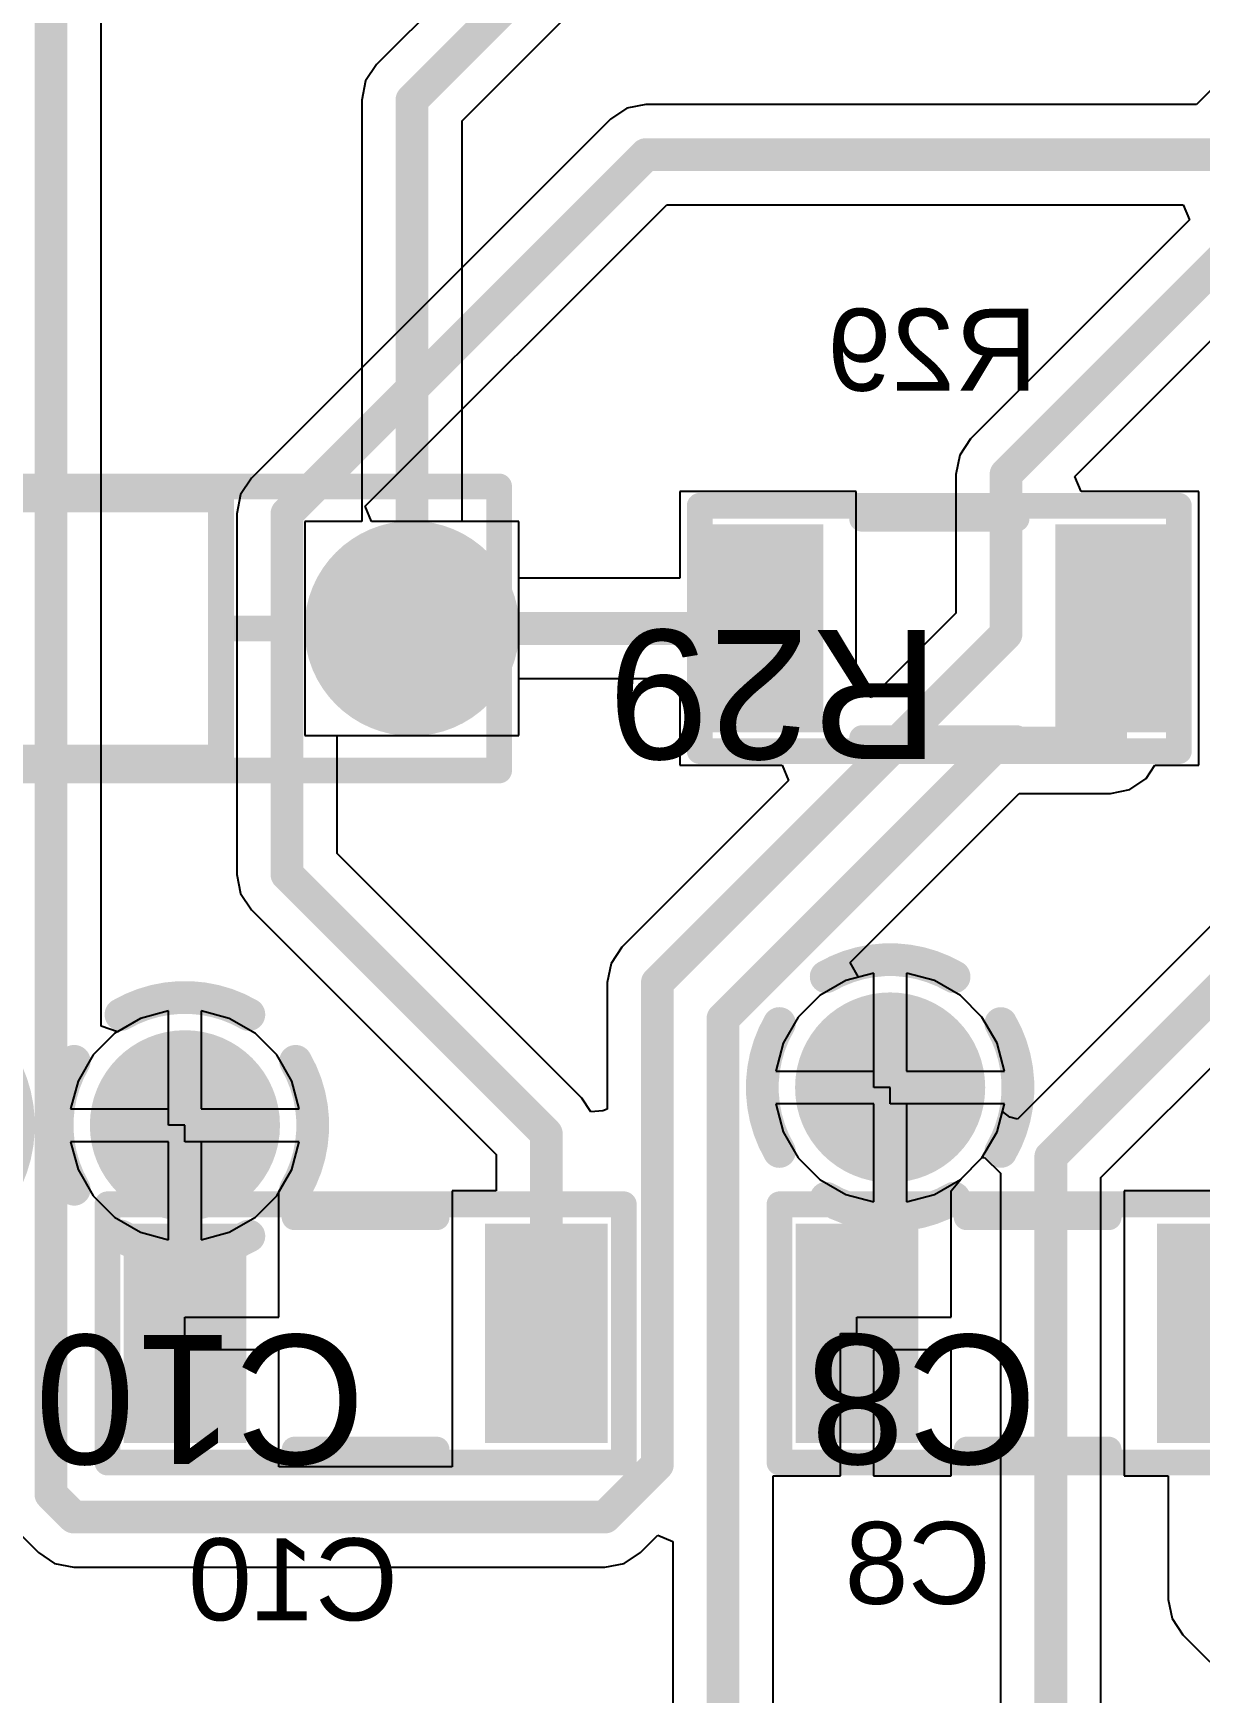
# Model space of a CAD drawing. Header units: inches. Extents: x -8.09 to -2.28, y -0.1 to 6.11.
# Drawn here: x -7.776 to -7.421, y 3.645 to 4.152 of the extents above; entities that cross this region are included whole.
import ezdxf

# ---------------------------------------------------------------- set-up
doc = ezdxf.new("R2010")
doc.units = ezdxf.units.IN
doc.header["$MEASUREMENT"] = 0
for name, color, linetype in [('BottomLayer', 5, 'Continuous'), ('BottomSolder', 6, 'Continuous'), ('InternalPlane1', 76, 'Continuous'), ('InternalPlane2', 16, 'Continuous'), ('Mechanical5', 56, 'Continuous'), ('MultiLayer', 9, 'Continuous'), ('PadHoleLayer', 156, 'Continuous'), ('TopLayer', 1, 'Continuous'), ('TopOverlay', 2, 'Continuous'), ('TopPaste', 8, 'Continuous'), ('TopSolder', 216, 'Continuous'), ('ViaHoleLayer', 16, 'Continuous')]:
    doc.layers.add(name, color=color, linetype=linetype)
doc.styles.add('Arial', font='', dxfattribs={"height": 0.2})
doc.styles.get('Arial').set_extended_font_data('Arial')

# ---------------------------------------------------------------- blocks, each defined once
blk = doc.blocks.new('FP_CF18_MFG_58')
at = {"layer": 'BottomLayer'}
blk.add_hatch(color=5, dxfattribs=at).paths.add_polyline_path([(-0.15177, 0.02264), (-0.1065, 0.02264), (-0.1065, -0.02264), (-0.15177, -0.02264)])
h = blk.add_hatch(color=5, dxfattribs=at)
edge = h.paths.add_edge_path()
edge.add_arc((0.12913, 0), 0.02264, 0, 360)
at = {"layer": 'BottomSolder'}
blk.add_hatch(color=6, dxfattribs=at).paths.add_polyline_path([(-0.15177, 0.02264), (-0.1065, 0.02264), (-0.1065, -0.02264), (-0.15177, -0.02264)])
h = blk.add_hatch(color=6, dxfattribs=at)
edge = h.paths.add_edge_path()
edge.add_arc((0.12913, 0), 0.02264, 0, 360)
at = {"layer": 'InternalPlane1'}
h = blk.add_hatch(color=76, dxfattribs=at)
edge = h.paths.add_edge_path()
edge.add_arc((-0.12913, 0), 0.0328, 0, 360)
at = {"layer": 'InternalPlane2'}
h = blk.add_hatch(color=16, dxfattribs=at)
edge = h.paths.add_edge_path()
edge.add_arc((-0.12913, 0), 0.0328, 0, 360)
at = {"layer": 'MultiLayer'}
blk.add_hatch(color=9, dxfattribs=at).paths.add_polyline_path([(-0.15177, 0.02264), (-0.1065, 0.02264), (-0.1065, -0.02264), (-0.15177, -0.02264)])
h = blk.add_hatch(color=9, dxfattribs=at)
edge = h.paths.add_edge_path()
edge.add_arc((0.12913, 0), 0.02264, 0, 360)
at = {"layer": 'PadHoleLayer'}
h = blk.add_hatch(color=156, dxfattribs=at)
edge = h.paths.add_edge_path()
edge.add_arc((-0.12913, 0), 0.0128, 0, 360)
h = blk.add_hatch(color=156, dxfattribs=at)
edge = h.paths.add_edge_path()
edge.add_arc((0.12913, 0), 0.0128, 0, 360)
at = {"layer": 'TopLayer'}
blk.add_hatch(color=1, dxfattribs=at).paths.add_polyline_path([(-0.15177, 0.02264), (-0.1065, 0.02264), (-0.1065, -0.02264), (-0.15177, -0.02264)])
h = blk.add_hatch(color=1, dxfattribs=at)
edge = h.paths.add_edge_path()
edge.add_arc((0.12913, 0), 0.02264, 0, 360)
at = {"layer": 'TopSolder'}
blk.add_hatch(color=216, dxfattribs=at).paths.add_polyline_path([(-0.15177, 0.02264), (-0.1065, 0.02264), (-0.1065, -0.02264), (-0.15177, -0.02264)])
h = blk.add_hatch(color=216, dxfattribs=at)
edge = h.paths.add_edge_path()
edge.add_arc((0.12913, 0), 0.02264, 0, 360)
at = {"layer": 'InternalPlane1'}
for points in [[(0.11024, 0.03273, 0.01, 0.01, -0.267949), (0.14803, 0.03273, 0.01, 0.01, 0)], [(0.0964, -0.0189, 0.01, 0.01, -0.267949), (0.0964, 0.0189, 0.01, 0.01, 0)], [(0.16187, 0.0189, 0.01, 0.01, -0.267949), (0.16187, -0.0189, 0.01, 0.01, 0)], [(0.14803, -0.03273, 0.01, 0.01, -0.267949), (0.11024, -0.03273, 0.01, 0.01, 0)]]:
    blk.add_lwpolyline(points, format="xyseb", dxfattribs=at)
for points in [[(0.10774, 0.03273, 0.005, 0.005, 1), (0.11274, 0.03273, 0.005, 0.005, 1)], [(0.14553, 0.03273, 0.005, 0.005, 1), (0.15053, 0.03273, 0.005, 0.005, 1)], [(0.0939, 0.0189, 0.005, 0.005, 1), (0.0989, 0.0189, 0.005, 0.005, 1)], [(0.15937, 0.0189, 0.005, 0.005, 1), (0.16437, 0.0189, 0.005, 0.005, 1)], [(0.0939, -0.0189, 0.005, 0.005, 1), (0.0989, -0.0189, 0.005, 0.005, 1)], [(0.15937, -0.0189, 0.005, 0.005, 1), (0.16437, -0.0189, 0.005, 0.005, 1)], [(0.10774, -0.03273, 0.005, 0.005, 1), (0.11274, -0.03273, 0.005, 0.005, 1)], [(0.14553, -0.03273, 0.005, 0.005, 1), (0.15053, -0.03273, 0.005, 0.005, 1)]]:
    blk.add_lwpolyline(points, format="xyseb", close=True, dxfattribs=at)
at = {"layer": 'InternalPlane2'}
for points in [[(0.11024, 0.03273, 0.01, 0.01, -0.267949), (0.14803, 0.03273, 0.01, 0.01, 0)], [(0.0964, -0.0189, 0.01, 0.01, -0.267949), (0.0964, 0.0189, 0.01, 0.01, 0)], [(0.16187, 0.0189, 0.01, 0.01, -0.267949), (0.16187, -0.0189, 0.01, 0.01, 0)], [(0.14803, -0.03273, 0.01, 0.01, -0.267949), (0.11024, -0.03273, 0.01, 0.01, 0)]]:
    blk.add_lwpolyline(points, format="xyseb", dxfattribs=at)
for points in [[(0.10774, 0.03273, 0.005, 0.005, 1), (0.11274, 0.03273, 0.005, 0.005, 1)], [(0.14553, 0.03273, 0.005, 0.005, 1), (0.15053, 0.03273, 0.005, 0.005, 1)], [(0.0939, 0.0189, 0.005, 0.005, 1), (0.0989, 0.0189, 0.005, 0.005, 1)], [(0.15937, 0.0189, 0.005, 0.005, 1), (0.16437, 0.0189, 0.005, 0.005, 1)], [(0.0939, -0.0189, 0.005, 0.005, 1), (0.0989, -0.0189, 0.005, 0.005, 1)], [(0.15937, -0.0189, 0.005, 0.005, 1), (0.16437, -0.0189, 0.005, 0.005, 1)], [(0.10774, -0.03273, 0.005, 0.005, 1), (0.11274, -0.03273, 0.005, 0.005, 1)], [(0.14553, -0.03273, 0.005, 0.005, 1), (0.15053, -0.03273, 0.005, 0.005, 1)]]:
    blk.add_lwpolyline(points, format="xyseb", close=True, dxfattribs=at)
at = {"layer": 'Mechanical5'}
for points in [[(0.15571, 0.04331, 0.00787, 0.00787, 0), (-0.15571, 0.04331, 0.00787, 0.00787, 0)], [(-0.15571, 0.04331, 0.00787, 0.00787, 0), (-0.15571, -0.04331, 0.00787, 0.00787, 0)], [(0.15571, 0.04331, 0.00787, 0.00787, 0), (0.15571, -0.04331, 0.00787, 0.00787, 0)], [(0.15571, -0.04331, 0.00787, 0.00787, 0), (-0.15571, -0.04331, 0.00787, 0.00787, 0)]]:
    blk.add_lwpolyline(points, format="xyseb", dxfattribs=at)
for points in [[(-0.15768, 0.04331, 0.00394, 0.00394, 1), (-0.15374, 0.04331, 0.00394, 0.00394, 1)], [(-0.15768, 0.04331, 0.00394, 0.00394, 1), (-0.15374, 0.04331, 0.00394, 0.00394, 1)], [(0.15374, 0.04331, 0.00394, 0.00394, 1), (0.15768, 0.04331, 0.00394, 0.00394, 1)], [(0.15374, 0.04331, 0.00394, 0.00394, 1), (0.15768, 0.04331, 0.00394, 0.00394, 1)], [(-0.15768, -0.04331, 0.00394, 0.00394, 1), (-0.15374, -0.04331, 0.00394, 0.00394, 1)], [(-0.15768, -0.04331, 0.00394, 0.00394, 1), (-0.15374, -0.04331, 0.00394, 0.00394, 1)], [(0.15374, -0.04331, 0.00394, 0.00394, 1), (0.15768, -0.04331, 0.00394, 0.00394, 1)], [(0.15374, -0.04331, 0.00394, 0.00394, 1), (0.15768, -0.04331, 0.00394, 0.00394, 1)]]:
    blk.add_lwpolyline(points, format="xyseb", close=True, dxfattribs=at)
at = {"layer": 'TopOverlay'}
for points in [[(0.07087, 0.03937, 0.00787, 0.00787, 0), (-0.07087, 0.03937, 0.00787, 0.00787, 0)], [(-0.07087, 0.03937, 0.00787, 0.00787, 0), (-0.07087, -0.03937, 0.00787, 0.00787, 0)], [(0.07087, 0.03937, 0.00787, 0.00787, 0), (0.07087, -0.03937, 0.00787, 0.00787, 0)], [(-0.07087, 0, 0.00787, 0.00787, 0), (-0.09075, 0, 0.00787, 0.00787, 0)], [(0.09075, 0, 0.00787, 0.00787, 0), (0.07087, 0, 0.00787, 0.00787, 0)], [(0.07087, -0.03937, 0.00787, 0.00787, 0), (-0.07087, -0.03937, 0.00787, 0.00787, 0)]]:
    blk.add_lwpolyline(points, format="xyseb", dxfattribs=at)
for points in [[(-0.07283, 0.03937, 0.00394, 0.00394, 1), (-0.0689, 0.03937, 0.00394, 0.00394, 1)], [(-0.07283, 0.03937, 0.00394, 0.00394, 1), (-0.0689, 0.03937, 0.00394, 0.00394, 1)], [(0.0689, 0.03937, 0.00394, 0.00394, 1), (0.07283, 0.03937, 0.00394, 0.00394, 1)], [(0.0689, 0.03937, 0.00394, 0.00394, 1), (0.07283, 0.03937, 0.00394, 0.00394, 1)], [(-0.09272, 0, 0.00394, 0.00394, 1), (-0.08878, 0, 0.00394, 0.00394, 1)], [(-0.07283, 0, 0.00394, 0.00394, 1), (-0.0689, 0, 0.00394, 0.00394, 1)], [(0.0689, 0, 0.00394, 0.00394, 1), (0.07283, 0, 0.00394, 0.00394, 1)], [(0.08878, 0, 0.00394, 0.00394, 1), (0.09272, 0, 0.00394, 0.00394, 1)], [(-0.07283, -0.03937, 0.00394, 0.00394, 1), (-0.0689, -0.03937, 0.00394, 0.00394, 1)], [(-0.07283, -0.03937, 0.00394, 0.00394, 1), (-0.0689, -0.03937, 0.00394, 0.00394, 1)], [(0.0689, -0.03937, 0.00394, 0.00394, 1), (0.07283, -0.03937, 0.00394, 0.00394, 1)], [(0.0689, -0.03937, 0.00394, 0.00394, 1), (0.07283, -0.03937, 0.00394, 0.00394, 1)]]:
    blk.add_lwpolyline(points, format="xyseb", close=True, dxfattribs=at)
at = {"layer": 'Mechanical5', "style": 'Arial'}
blk.add_text('R33', height=0.03937, dxfattribs=at).set_placement((0, 0.00044))
blk = doc.blocks.new('FP_RQ732B_IPC_C_62')
at = {"layer": 'TopLayer'}
for points in [[(-0.06914, 0.03173), (-0.03535, 0.03173), (-0.03535, -0.03173), (-0.06914, -0.03173)], [(0.03535, 0.03173), (0.06914, 0.03173), (0.06914, -0.03173), (0.03535, -0.03173)]]:
    blk.add_hatch(color=1, dxfattribs=at).paths.add_polyline_path(points)
at = {"layer": 'TopPaste'}
for points in [[(-0.06914, 0.03173), (-0.03535, 0.03173), (-0.03535, -0.03173), (-0.06914, -0.03173)], [(0.03535, 0.03173), (0.06914, 0.03173), (0.06914, -0.03173), (0.03535, -0.03173)]]:
    blk.add_hatch(color=8, dxfattribs=at).paths.add_polyline_path(points)
at = {"layer": 'TopSolder'}
for points in [[(-0.06914, 0.03173), (-0.03535, 0.03173), (-0.03535, -0.03173), (-0.06914, -0.03173)], [(0.03535, 0.03173), (0.06914, 0.03173), (0.06914, -0.03173), (0.03535, -0.03173)]]:
    blk.add_hatch(color=216, dxfattribs=at).paths.add_polyline_path(points)
at = {"layer": 'Mechanical5'}
for points in [[(0.07307, 0.0374, 0.00787, 0.00787, 0), (-0.07307, 0.0374, 0.00787, 0.00787, 0)], [(-0.07307, 0.0374, 0.00787, 0.00787, 0), (-0.07307, -0.0374, 0.00787, 0.00787, 0)], [(0.07307, 0.0374, 0.00787, 0.00787, 0), (0.07307, -0.0374, 0.00787, 0.00787, 0)], [(0.07307, -0.0374, 0.00787, 0.00787, 0), (-0.07307, -0.0374, 0.00787, 0.00787, 0)]]:
    blk.add_lwpolyline(points, format="xyseb", dxfattribs=at)
for points in [[(-0.07504, 0.0374, 0.00394, 0.00394, 1), (-0.07111, 0.0374, 0.00394, 0.00394, 1)], [(-0.07504, 0.0374, 0.00394, 0.00394, 1), (-0.07111, 0.0374, 0.00394, 0.00394, 1)], [(0.07111, 0.0374, 0.00394, 0.00394, 1), (0.07504, 0.0374, 0.00394, 0.00394, 1)], [(0.07111, 0.0374, 0.00394, 0.00394, 1), (0.07504, 0.0374, 0.00394, 0.00394, 1)], [(-0.07504, -0.0374, 0.00394, 0.00394, 1), (-0.07111, -0.0374, 0.00394, 0.00394, 1)], [(-0.07504, -0.0374, 0.00394, 0.00394, 1), (-0.07111, -0.0374, 0.00394, 0.00394, 1)], [(0.07111, -0.0374, 0.00394, 0.00394, 1), (0.07504, -0.0374, 0.00394, 0.00394, 1)], [(0.07111, -0.0374, 0.00394, 0.00394, 1), (0.07504, -0.0374, 0.00394, 0.00394, 1)]]:
    blk.add_lwpolyline(points, format="xyseb", close=True, dxfattribs=at)
at = {"layer": 'TopOverlay'}
for points in [[(0.02354, 0.03346, 0.00787, 0.00787, 0), (-0.02354, 0.03346, 0.00787, 0.00787, 0)], [(0.02354, -0.03346, 0.00787, 0.00787, 0), (-0.02354, -0.03346, 0.00787, 0.00787, 0)]]:
    blk.add_lwpolyline(points, format="xyseb", dxfattribs=at)
for points in [[(-0.02551, 0.03346, 0.00394, 0.00394, 1), (-0.02157, 0.03346, 0.00394, 0.00394, 1)], [(0.02157, 0.03346, 0.00394, 0.00394, 1), (0.02551, 0.03346, 0.00394, 0.00394, 1)], [(-0.02551, -0.03346, 0.00394, 0.00394, 1), (-0.02157, -0.03346, 0.00394, 0.00394, 1)], [(0.02157, -0.03346, 0.00394, 0.00394, 1), (0.02551, -0.03346, 0.00394, 0.00394, 1)]]:
    blk.add_lwpolyline(points, format="xyseb", close=True, dxfattribs=at)
at = {"layer": 'Mechanical5', "style": 'Arial'}
blk.add_text('R29', height=0.03937, dxfattribs=at).set_placement((0, 0.00044))
blk = doc.blocks.new('FP_C1206C_EB_MFG_157')
at = {"layer": 'TopLayer'}
for points in [[(-0.07382, 0.03346), (-0.03642, 0.03346), (-0.03642, -0.03346), (-0.07382, -0.03346)], [(0.03642, 0.03346), (0.07382, 0.03346), (0.07382, -0.03346), (0.03642, -0.03346)]]:
    blk.add_hatch(color=1, dxfattribs=at).paths.add_polyline_path(points)
at = {"layer": 'TopPaste'}
for points in [[(-0.07382, 0.03346), (-0.03642, 0.03346), (-0.03642, -0.03346), (-0.07382, -0.03346)], [(0.03642, 0.03346), (0.07382, 0.03346), (0.07382, -0.03346), (0.03642, -0.03346)]]:
    blk.add_hatch(color=8, dxfattribs=at).paths.add_polyline_path(points)
at = {"layer": 'TopSolder'}
for points in [[(-0.07382, 0.03346), (-0.03642, 0.03346), (-0.03642, -0.03346), (-0.07382, -0.03346)], [(0.03642, 0.03346), (0.07382, 0.03346), (0.07382, -0.03346), (0.03642, -0.03346)]]:
    blk.add_hatch(color=216, dxfattribs=at).paths.add_polyline_path(points)
at = {"layer": 'Mechanical5'}
for points in [[(0.07874, 0.03937, 0.00787, 0.00787, 0), (-0.07874, 0.03937, 0.00787, 0.00787, 0)], [(-0.07874, 0.03937, 0.00787, 0.00787, 0), (-0.07874, -0.03937, 0.00787, 0.00787, 0)], [(0.07874, 0.03937, 0.00787, 0.00787, 0), (0.07874, -0.03937, 0.00787, 0.00787, 0)], [(0.07874, -0.03937, 0.00787, 0.00787, 0), (-0.07874, -0.03937, 0.00787, 0.00787, 0)]]:
    blk.add_lwpolyline(points, format="xyseb", dxfattribs=at)
for points in [[(-0.08071, 0.03937, 0.00394, 0.00394, 1), (-0.07677, 0.03937, 0.00394, 0.00394, 1)], [(-0.08071, 0.03937, 0.00394, 0.00394, 1), (-0.07677, 0.03937, 0.00394, 0.00394, 1)], [(0.07677, 0.03937, 0.00394, 0.00394, 1), (0.08071, 0.03937, 0.00394, 0.00394, 1)], [(0.07677, 0.03937, 0.00394, 0.00394, 1), (0.08071, 0.03937, 0.00394, 0.00394, 1)], [(-0.08071, -0.03937, 0.00394, 0.00394, 1), (-0.07677, -0.03937, 0.00394, 0.00394, 1)], [(-0.08071, -0.03937, 0.00394, 0.00394, 1), (-0.07677, -0.03937, 0.00394, 0.00394, 1)], [(0.07677, -0.03937, 0.00394, 0.00394, 1), (0.08071, -0.03937, 0.00394, 0.00394, 1)], [(0.07677, -0.03937, 0.00394, 0.00394, 1), (0.08071, -0.03937, 0.00394, 0.00394, 1)]]:
    blk.add_lwpolyline(points, format="xyseb", close=True, dxfattribs=at)
at = {"layer": 'TopOverlay'}
for points in [[(0.02165, 0.03543, 0.00787, 0.00787, 0), (-0.02165, 0.03543, 0.00787, 0.00787, 0)], [(0.02165, -0.03543, 0.00787, 0.00787, 0), (-0.02165, -0.03543, 0.00787, 0.00787, 0)]]:
    blk.add_lwpolyline(points, format="xyseb", dxfattribs=at)
for points in [[(-0.02362, 0.03543, 0.00394, 0.00394, 1), (-0.01969, 0.03543, 0.00394, 0.00394, 1)], [(0.01969, 0.03543, 0.00394, 0.00394, 1), (0.02362, 0.03543, 0.00394, 0.00394, 1)], [(-0.02362, -0.03543, 0.00394, 0.00394, 1), (-0.01969, -0.03543, 0.00394, 0.00394, 1)], [(0.01969, -0.03543, 0.00394, 0.00394, 1), (0.02362, -0.03543, 0.00394, 0.00394, 1)]]:
    blk.add_lwpolyline(points, format="xyseb", close=True, dxfattribs=at)
at = {"layer": 'Mechanical5', "style": 'Arial'}
blk.add_text('C10', height=0.03937, dxfattribs=at).set_placement((0, 0.00044))
blk = doc.blocks.new('FP_C1206C_EB_MFG_159')
at = {"layer": 'TopLayer'}
for points in [[(-0.07382, 0.03346), (-0.03642, 0.03346), (-0.03642, -0.03346), (-0.07382, -0.03346)], [(0.03642, 0.03346), (0.07382, 0.03346), (0.07382, -0.03346), (0.03642, -0.03346)]]:
    blk.add_hatch(color=1, dxfattribs=at).paths.add_polyline_path(points)
at = {"layer": 'TopPaste'}
for points in [[(-0.07382, 0.03346), (-0.03642, 0.03346), (-0.03642, -0.03346), (-0.07382, -0.03346)], [(0.03642, 0.03346), (0.07382, 0.03346), (0.07382, -0.03346), (0.03642, -0.03346)]]:
    blk.add_hatch(color=8, dxfattribs=at).paths.add_polyline_path(points)
at = {"layer": 'TopSolder'}
for points in [[(-0.07382, 0.03346), (-0.03642, 0.03346), (-0.03642, -0.03346), (-0.07382, -0.03346)], [(0.03642, 0.03346), (0.07382, 0.03346), (0.07382, -0.03346), (0.03642, -0.03346)]]:
    blk.add_hatch(color=216, dxfattribs=at).paths.add_polyline_path(points)
at = {"layer": 'Mechanical5'}
for points in [[(0.07874, 0.03937, 0.00787, 0.00787, 0), (-0.07874, 0.03937, 0.00787, 0.00787, 0)], [(-0.07874, 0.03937, 0.00787, 0.00787, 0), (-0.07874, -0.03937, 0.00787, 0.00787, 0)], [(0.07874, 0.03937, 0.00787, 0.00787, 0), (0.07874, -0.03937, 0.00787, 0.00787, 0)], [(0.07874, -0.03937, 0.00787, 0.00787, 0), (-0.07874, -0.03937, 0.00787, 0.00787, 0)]]:
    blk.add_lwpolyline(points, format="xyseb", dxfattribs=at)
for points in [[(-0.08071, 0.03937, 0.00394, 0.00394, 1), (-0.07677, 0.03937, 0.00394, 0.00394, 1)], [(-0.08071, 0.03937, 0.00394, 0.00394, 1), (-0.07677, 0.03937, 0.00394, 0.00394, 1)], [(0.07677, 0.03937, 0.00394, 0.00394, 1), (0.08071, 0.03937, 0.00394, 0.00394, 1)], [(0.07677, 0.03937, 0.00394, 0.00394, 1), (0.08071, 0.03937, 0.00394, 0.00394, 1)], [(-0.08071, -0.03937, 0.00394, 0.00394, 1), (-0.07677, -0.03937, 0.00394, 0.00394, 1)], [(-0.08071, -0.03937, 0.00394, 0.00394, 1), (-0.07677, -0.03937, 0.00394, 0.00394, 1)], [(0.07677, -0.03937, 0.00394, 0.00394, 1), (0.08071, -0.03937, 0.00394, 0.00394, 1)], [(0.07677, -0.03937, 0.00394, 0.00394, 1), (0.08071, -0.03937, 0.00394, 0.00394, 1)]]:
    blk.add_lwpolyline(points, format="xyseb", close=True, dxfattribs=at)
at = {"layer": 'TopOverlay'}
for points in [[(0.02165, 0.03543, 0.00787, 0.00787, 0), (-0.02165, 0.03543, 0.00787, 0.00787, 0)], [(0.02165, -0.03543, 0.00787, 0.00787, 0), (-0.02165, -0.03543, 0.00787, 0.00787, 0)]]:
    blk.add_lwpolyline(points, format="xyseb", dxfattribs=at)
for points in [[(-0.02362, 0.03543, 0.00394, 0.00394, 1), (-0.01969, 0.03543, 0.00394, 0.00394, 1)], [(0.01969, 0.03543, 0.00394, 0.00394, 1), (0.02362, 0.03543, 0.00394, 0.00394, 1)], [(-0.02362, -0.03543, 0.00394, 0.00394, 1), (-0.01969, -0.03543, 0.00394, 0.00394, 1)], [(0.01969, -0.03543, 0.00394, 0.00394, 1), (0.02362, -0.03543, 0.00394, 0.00394, 1)]]:
    blk.add_lwpolyline(points, format="xyseb", close=True, dxfattribs=at)
at = {"layer": 'Mechanical5', "style": 'Arial'}
blk.add_text('C8', height=0.03937, dxfattribs=at).set_placement((0, 0.00044))

msp = doc.modelspace()

# ---------------------------------------------------------------- hatches: boundary and pattern name
at = {"layer": 'BottomLayer'}
h = msp.add_hatch(color=5, dxfattribs=at)
edge = h.paths.add_edge_path()
edge.add_arc((-7.515, 3.83), 0.025, 0, 360)
h = msp.add_hatch(color=5, dxfattribs=at)
edge = h.paths.add_edge_path()
edge.add_arc((-7.73012, 3.81847), 0.025, 0, 360)
at = {"layer": 'BottomSolder'}
h = msp.add_hatch(color=6, dxfattribs=at)
edge = h.paths.add_edge_path()
edge.add_arc((-7.515, 3.83), 0.029, 0, 360)
h = msp.add_hatch(color=6, dxfattribs=at)
edge = h.paths.add_edge_path()
edge.add_arc((-7.73012, 3.81847), 0.029, 0, 360)
at = {"layer": 'TopLayer'}
h = msp.add_hatch(color=1, dxfattribs=at)
edge = h.paths.add_edge_path()
edge.add_arc((-7.515, 3.83), 0.025, 0, 360)
h = msp.add_hatch(color=1, dxfattribs=at)
edge = h.paths.add_edge_path()
edge.add_arc((-7.73012, 3.81847), 0.025, 0, 360)
at = {"layer": 'TopSolder'}
h = msp.add_hatch(color=216, dxfattribs=at)
edge = h.paths.add_edge_path()
edge.add_arc((-7.515, 3.83), 0.029, 0, 360)
h = msp.add_hatch(color=216, dxfattribs=at)
edge = h.paths.add_edge_path()
edge.add_arc((-7.73012, 3.81847), 0.029, 0, 360)
at = {"layer": 'ViaHoleLayer'}
h = msp.add_hatch(color=16, dxfattribs=at)
edge = h.paths.add_edge_path()
edge.add_arc((-7.515, 3.83), 0.014, 0, 360)
h = msp.add_hatch(color=16, dxfattribs=at)
edge = h.paths.add_edge_path()
edge.add_arc((-7.73012, 3.81847), 0.014, 0, 360)

# ---------------------------------------------------------------- linework, layer by layer
at = {"layer": 'BottomLayer'}
for p, q in [((-7.64557, 4.1248), (-7.44967, 4.32071)), ((-7.65089, 4.16274), (-7.67168, 4.14195)), ((-7.67168, 4.14195), (-7.675, 4.13699)), ((-7.675, 4.13699), (-7.67616, 4.13113)), ((-7.67616, 4.13113), (-7.67616, 4.00264)), ((-7.64557, 4.00264), (-7.64557, 4.1248)), ((-7.67616, 4.00264), (-7.6935, 4.00264)), ((-7.6935, 4.00264), (-7.6935, 3.93736)), ((-7.62823, 4.00264), (-7.64557, 4.00264)), ((-7.62823, 3.93736), (-7.62823, 4.00264)), ((-7.6935, 3.93736), (-7.62823, 3.93736)), ((-7.52851, 3.86261), (-7.53649, 3.85801)), ((-7.52, 3.86489), (-7.52851, 3.86261)), ((-7.52, 3.835), (-7.52, 3.86489)), ((-7.50149, 3.86261), (-7.51, 3.86489)), ((-7.51, 3.86489), (-7.51, 3.835)), ((-7.49351, 3.85801), (-7.50149, 3.86261)), ((-7.53649, 3.85801), (-7.54301, 3.85149)), ((-7.48699, 3.85149), (-7.49351, 3.85801)), ((-7.73512, 3.85336), (-7.74363, 3.85108)), ((-7.73512, 3.82347), (-7.73512, 3.85336)), ((-7.71661, 3.85108), (-7.72512, 3.85336)), ((-7.72512, 3.85336), (-7.72512, 3.82347)), ((-7.74363, 3.85108), (-7.75161, 3.84647)), ((-7.70863, 3.84647), (-7.71661, 3.85108)), ((-7.54301, 3.85149), (-7.54761, 3.84351)), ((-7.48239, 3.84351), (-7.48699, 3.85149)), ((-7.75161, 3.84647), (-7.75812, 3.83996)), ((-7.70211, 3.83996), (-7.70863, 3.84647)), ((-7.54761, 3.84351), (-7.54989, 3.835)), ((-7.48011, 3.835), (-7.48239, 3.84351)), ((-7.75812, 3.83996), (-7.76273, 3.83198)), ((-7.6975, 3.83198), (-7.70211, 3.83996)), ((-7.76273, 3.83198), (-7.76501, 3.82347)), ((-7.69522, 3.82347), (-7.6975, 3.83198)), ((-7.54989, 3.835), (-7.52, 3.835)), ((-7.51, 3.835), (-7.48011, 3.835)), ((-7.76501, 3.82347), (-7.73512, 3.82347)), ((-7.72512, 3.82347), (-7.69522, 3.82347)), ((-7.52, 3.825), (-7.54989, 3.825)), ((-7.54989, 3.825), (-7.54761, 3.81649)), ((-7.52, 3.79511), (-7.52, 3.825)), ((-7.48011, 3.825), (-7.51, 3.825)), ((-7.51, 3.825), (-7.51, 3.79511)), ((-7.48239, 3.81649), (-7.48011, 3.825)), ((-7.54761, 3.81649), (-7.54301, 3.80851)), ((-7.48699, 3.80851), (-7.48239, 3.81649)), ((-7.73512, 3.81347), (-7.76501, 3.81347)), ((-7.76501, 3.81347), (-7.76273, 3.80496)), ((-7.73512, 3.78357), (-7.73512, 3.81347)), ((-7.69522, 3.81347), (-7.72512, 3.81347)), ((-7.72512, 3.81347), (-7.72512, 3.78357)), ((-7.6975, 3.80496), (-7.69522, 3.81347)), ((-7.54301, 3.80851), (-7.53649, 3.80199)), ((-7.49351, 3.80199), (-7.48699, 3.80851)), ((-7.76273, 3.80496), (-7.75812, 3.79698)), ((-7.70211, 3.79698), (-7.6975, 3.80496)), ((-7.53649, 3.80199), (-7.52851, 3.79739)), ((-7.50149, 3.79739), (-7.49351, 3.80199)), ((-7.75812, 3.79698), (-7.75161, 3.79046)), ((-7.70863, 3.79046), (-7.70211, 3.79698)), ((-7.52851, 3.79739), (-7.52, 3.79511)), ((-7.51, 3.79511), (-7.50149, 3.79739)), ((-7.75161, 3.79046), (-7.74363, 3.78585)), ((-7.71661, 3.78585), (-7.70863, 3.79046)), ((-7.74363, 3.78585), (-7.73512, 3.78357)), ((-7.72512, 3.78357), (-7.71661, 3.78585))]:
    msp.add_line(p, q, dxfattribs=at)
for points in [[(-7.66087, 4.13113, 0.01, 0.01, 0), (-7.456, 4.336, 0.01, 0.01, 0)], [(-7.66087, 3.97, 0.01, 0.01, 0), (-7.66087, 4.13113, 0.01, 0.01, 0)]]:
    msp.add_lwpolyline(points, format="xyseb", dxfattribs=at)
for points in [[(-7.66337, 4.13113, 0.005, 0.005, 1), (-7.65837, 4.13113, 0.005, 0.005, 1)], [(-7.66337, 4.13113, 0.005, 0.005, 1), (-7.65837, 4.13113, 0.005, 0.005, 1)], [(-7.66337, 3.97, 0.005, 0.005, 1), (-7.65837, 3.97, 0.005, 0.005, 1)]]:
    msp.add_lwpolyline(points, format="xyseb", close=True, dxfattribs=at)
at = {"layer": 'InternalPlane1'}
for points in [[(-7.5345, 3.86377, 0.01, 0.01, -0.267949), (-7.4955, 3.86377, 0.01, 0.01, 0)], [(-7.74962, 3.85224, 0.01, 0.01, -0.267949), (-7.71062, 3.85224, 0.01, 0.01, 0)], [(-7.54878, 3.8105, 0.01, 0.01, -0.267949), (-7.54878, 3.8495, 0.01, 0.01, 0)], [(-7.48123, 3.8495, 0.01, 0.01, -0.267949), (-7.48123, 3.8105, 0.01, 0.01, 0)], [(-7.78611, 3.83797, 0.01, 0.01, -0.267949), (-7.78611, 3.79897, 0.01, 0.01, 0)], [(-7.76389, 3.79897, 0.01, 0.01, -0.267949), (-7.76389, 3.83797, 0.01, 0.01, 0)], [(-7.69634, 3.83797, 0.01, 0.01, -0.267949), (-7.69634, 3.79897, 0.01, 0.01, 0)], [(-7.4955, 3.79623, 0.01, 0.01, -0.267949), (-7.5345, 3.79623, 0.01, 0.01, 0)], [(-7.71062, 3.78469, 0.01, 0.01, -0.267949), (-7.74962, 3.78469, 0.01, 0.01, 0)]]:
    msp.add_lwpolyline(points, format="xyseb", dxfattribs=at)
for points in [[(-7.537, 3.86377, 0.005, 0.005, 1), (-7.532, 3.86377, 0.005, 0.005, 1)], [(-7.498, 3.86377, 0.005, 0.005, 1), (-7.493, 3.86377, 0.005, 0.005, 1)], [(-7.75212, 3.85224, 0.005, 0.005, 1), (-7.74712, 3.85224, 0.005, 0.005, 1)], [(-7.71312, 3.85224, 0.005, 0.005, 1), (-7.70812, 3.85224, 0.005, 0.005, 1)], [(-7.55128, 3.8495, 0.005, 0.005, 1), (-7.54627, 3.8495, 0.005, 0.005, 1)], [(-7.48372, 3.8495, 0.005, 0.005, 1), (-7.47872, 3.8495, 0.005, 0.005, 1)], [(-7.76639, 3.83797, 0.005, 0.005, 1), (-7.76139, 3.83797, 0.005, 0.005, 1)], [(-7.69884, 3.83797, 0.005, 0.005, 1), (-7.69384, 3.83797, 0.005, 0.005, 1)], [(-7.55128, 3.8105, 0.005, 0.005, 1), (-7.54627, 3.8105, 0.005, 0.005, 1)], [(-7.48372, 3.8105, 0.005, 0.005, 1), (-7.47872, 3.8105, 0.005, 0.005, 1)], [(-7.76639, 3.79897, 0.005, 0.005, 1), (-7.76139, 3.79897, 0.005, 0.005, 1)], [(-7.69884, 3.79897, 0.005, 0.005, 1), (-7.69384, 3.79897, 0.005, 0.005, 1)], [(-7.537, 3.79623, 0.005, 0.005, 1), (-7.532, 3.79623, 0.005, 0.005, 1)], [(-7.498, 3.79623, 0.005, 0.005, 1), (-7.493, 3.79623, 0.005, 0.005, 1)], [(-7.75212, 3.78469, 0.005, 0.005, 1), (-7.74712, 3.78469, 0.005, 0.005, 1)], [(-7.71312, 3.78469, 0.005, 0.005, 1), (-7.70812, 3.78469, 0.005, 0.005, 1)]]:
    msp.add_lwpolyline(points, format="xyseb", close=True, dxfattribs=at)
at = {"layer": 'InternalPlane2'}
for points in [[(-7.5345, 3.86377, 0.01, 0.01, -0.267949), (-7.4955, 3.86377, 0.01, 0.01, 0)], [(-7.74962, 3.85224, 0.01, 0.01, -0.267949), (-7.71062, 3.85224, 0.01, 0.01, 0)], [(-7.54878, 3.8105, 0.01, 0.01, -0.267949), (-7.54878, 3.8495, 0.01, 0.01, 0)], [(-7.48123, 3.8495, 0.01, 0.01, -0.267949), (-7.48123, 3.8105, 0.01, 0.01, 0)], [(-7.78611, 3.83797, 0.01, 0.01, -0.267949), (-7.78611, 3.79897, 0.01, 0.01, 0)], [(-7.76389, 3.79897, 0.01, 0.01, -0.267949), (-7.76389, 3.83797, 0.01, 0.01, 0)], [(-7.69634, 3.83797, 0.01, 0.01, -0.267949), (-7.69634, 3.79897, 0.01, 0.01, 0)], [(-7.4955, 3.79623, 0.01, 0.01, -0.267949), (-7.5345, 3.79623, 0.01, 0.01, 0)], [(-7.71062, 3.78469, 0.01, 0.01, -0.267949), (-7.74962, 3.78469, 0.01, 0.01, 0)]]:
    msp.add_lwpolyline(points, format="xyseb", dxfattribs=at)
for points in [[(-7.537, 3.86377, 0.005, 0.005, 1), (-7.532, 3.86377, 0.005, 0.005, 1)], [(-7.498, 3.86377, 0.005, 0.005, 1), (-7.493, 3.86377, 0.005, 0.005, 1)], [(-7.75212, 3.85224, 0.005, 0.005, 1), (-7.74712, 3.85224, 0.005, 0.005, 1)], [(-7.71312, 3.85224, 0.005, 0.005, 1), (-7.70812, 3.85224, 0.005, 0.005, 1)], [(-7.55128, 3.8495, 0.005, 0.005, 1), (-7.54627, 3.8495, 0.005, 0.005, 1)], [(-7.48372, 3.8495, 0.005, 0.005, 1), (-7.47872, 3.8495, 0.005, 0.005, 1)], [(-7.76639, 3.83797, 0.005, 0.005, 1), (-7.76139, 3.83797, 0.005, 0.005, 1)], [(-7.69884, 3.83797, 0.005, 0.005, 1), (-7.69384, 3.83797, 0.005, 0.005, 1)], [(-7.55128, 3.8105, 0.005, 0.005, 1), (-7.54627, 3.8105, 0.005, 0.005, 1)], [(-7.48372, 3.8105, 0.005, 0.005, 1), (-7.47872, 3.8105, 0.005, 0.005, 1)], [(-7.76639, 3.79897, 0.005, 0.005, 1), (-7.76139, 3.79897, 0.005, 0.005, 1)], [(-7.69884, 3.79897, 0.005, 0.005, 1), (-7.69384, 3.79897, 0.005, 0.005, 1)], [(-7.537, 3.79623, 0.005, 0.005, 1), (-7.532, 3.79623, 0.005, 0.005, 1)], [(-7.498, 3.79623, 0.005, 0.005, 1), (-7.493, 3.79623, 0.005, 0.005, 1)], [(-7.75212, 3.78469, 0.005, 0.005, 1), (-7.74712, 3.78469, 0.005, 0.005, 1)], [(-7.71312, 3.78469, 0.005, 0.005, 1), (-7.70812, 3.78469, 0.005, 0.005, 1)]]:
    msp.add_lwpolyline(points, format="xyseb", close=True, dxfattribs=at)
at = {"layer": 'TopLayer'}
for p, q in [((-7.75571, 3.84872), (-7.75571, 4.38342)), ((-7.37855, 4.17281), (-7.42155, 4.12981)), ((-7.60029, 4.12533), (-7.70981, 4.01581)), ((-7.59533, 4.12865), (-7.60029, 4.12533)), ((-7.58948, 4.12981), (-7.59533, 4.12865)), ((-7.42155, 4.12981), (-7.58948, 4.12981)), ((-7.45867, 4.01635), (-7.36332, 4.11171)), ((-7.67511, 4.00726), (-7.58315, 4.09923)), ((-7.58315, 4.09923), (-7.42559, 4.09923)), ((-7.42559, 4.09923), (-7.42367, 4.09461)), ((-7.42367, 4.09461), (-7.49046, 4.02781)), ((-7.49046, 4.02781), (-7.49378, 4.02285)), ((-7.49378, 4.02285), (-7.49494, 4.017)), ((-7.70981, 4.01581), (-7.71313, 4.01085)), ((-7.49494, 4.017), (-7.49494, 3.97468)), ((-7.45675, 4.01173), (-7.45867, 4.01635)), ((-7.71313, 4.01085), (-7.71429, 4.005)), ((-7.52535, 4.01173), (-7.57914, 4.01173)), ((-7.57914, 4.01173), (-7.57914, 3.98529)), ((-7.52535, 3.95081), (-7.52535, 4.01173)), ((-7.42086, 4.01173), (-7.45675, 4.01173)), ((-7.42086, 3.92827), (-7.42086, 4.01173)), ((-7.71429, 4.005), (-7.71429, 3.895)), ((-7.6732, 4.00264), (-7.67511, 4.00726)), ((-7.62823, 4.00264), (-7.6732, 4.00264)), ((-7.62823, 3.98529), (-7.62823, 4.00264)), ((-7.57914, 3.98529), (-7.62823, 3.98529)), ((-7.49494, 3.97468), (-7.52073, 3.9489)), ((-7.32846, 3.96805), (-7.47618, 3.82033)), ((-7.62823, 3.93736), (-7.62823, 3.95471)), ((-7.62823, 3.95471), (-7.57914, 3.95471)), ((-7.57914, 3.95471), (-7.57914, 3.92827)), ((-7.52073, 3.9489), (-7.52535, 3.95081)), ((-7.45071, 3.80255), (-7.30707, 3.94618)), ((-7.68371, 3.90133), (-7.68371, 3.93736)), ((-7.68371, 3.93736), (-7.62823, 3.93736)), ((-7.57914, 3.92827), (-7.5479, 3.92827)), ((-7.5479, 3.92827), (-7.54598, 3.92365)), ((-7.43694, 3.92419), (-7.43422, 3.92827)), ((-7.43422, 3.92827), (-7.42086, 3.92827)), ((-7.54598, 3.92365), (-7.59681, 3.87281)), ((-7.4419, 3.92087), (-7.43694, 3.92419)), ((-7.52724, 3.86813), (-7.47567, 3.91971)), ((-7.47567, 3.91971), (-7.44776, 3.91971)), ((-7.44776, 3.91971), (-7.4419, 3.92087)), ((-7.60907, 3.8267), (-7.68371, 3.90133)), ((-7.71429, 3.895), (-7.71313, 3.88915)), ((-7.71313, 3.88915), (-7.70981, 3.88419)), ((-7.70981, 3.88419), (-7.63518, 3.80955)), ((-7.59681, 3.87281), (-7.60013, 3.86785)), ((-7.60013, 3.86785), (-7.60129, 3.862)), ((-7.52465, 3.86365), (-7.52724, 3.86813)), ((-7.60129, 3.862), (-7.60129, 3.82338)), ((-7.52, 3.86489), (-7.52465, 3.86365)), ((-7.52, 3.83), (-7.52, 3.86489)), ((-7.50149, 3.86261), (-7.51, 3.86489)), ((-7.51, 3.86489), (-7.51, 3.835)), ((-7.49351, 3.85801), (-7.50149, 3.86261)), ((-7.48699, 3.85149), (-7.49351, 3.85801)), ((-7.73512, 3.85336), (-7.74363, 3.85108)), ((-7.73512, 3.81847), (-7.73512, 3.85336)), ((-7.71661, 3.85108), (-7.72512, 3.85336)), ((-7.72512, 3.85336), (-7.72512, 3.82347)), ((-7.75071, 3.84699), (-7.75571, 3.84872)), ((-7.74363, 3.85108), (-7.75071, 3.84699)), ((-7.70863, 3.84647), (-7.71661, 3.85108)), ((-7.48239, 3.84351), (-7.48699, 3.85149)), ((-7.70211, 3.83996), (-7.70863, 3.84647)), ((-7.48011, 3.835), (-7.48239, 3.84351)), ((-7.6975, 3.83198), (-7.70211, 3.83996)), ((-7.69522, 3.82347), (-7.6975, 3.83198)), ((-7.51, 3.835), (-7.48011, 3.835)), ((-7.60629, 3.82255), (-7.60907, 3.8267)), ((-7.515, 3.83), (-7.52, 3.83)), ((-7.515, 3.825), (-7.515, 3.83)), ((-7.72512, 3.82347), (-7.69522, 3.82347)), ((-7.60266, 3.82288), (-7.60629, 3.82255)), ((-7.60129, 3.82338), (-7.60266, 3.82288)), ((-7.48011, 3.825), (-7.515, 3.825)), ((-7.48074, 3.82263), (-7.48011, 3.825)), ((-7.47854, 3.82099), (-7.48074, 3.82263)), ((-7.73012, 3.81847), (-7.73512, 3.81847)), ((-7.73012, 3.81347), (-7.73012, 3.81847)), ((-7.47618, 3.82033), (-7.47854, 3.82099)), ((-7.69522, 3.81347), (-7.73012, 3.81347)), ((-7.6975, 3.80496), (-7.69522, 3.81347)), ((-7.63518, 3.80955), (-7.63518, 3.79846)), ((-7.49332, 3.80218), (-7.48699, 3.80851)), ((-7.48699, 3.80851), (-7.48691, 3.80865)), ((-7.48691, 3.80865), (-7.48618, 3.80866)), ((-7.48618, 3.80866), (-7.48129, 3.80387)), ((-7.70142, 3.79818), (-7.6975, 3.80496)), ((-7.49642, 3.79846), (-7.49332, 3.80218)), ((-7.48129, 3.80387), (-7.48129, 3.40559)), ((-7.45071, 2.685), (-7.45071, 3.80255)), ((-7.70142, 3.76), (-7.70142, 3.79818)), ((-7.63518, 3.79846), (-7.64858, 3.79846)), ((-7.64858, 3.79846), (-7.64858, 3.71429)), ((-7.49642, 3.76), (-7.49642, 3.79846)), ((-7.39305, 3.79846), (-7.44358, 3.79846)), ((-7.44358, 3.79846), (-7.44358, 3.71154)), ((-7.73012, 3.75), (-7.73012, 3.76)), ((-7.73012, 3.76), (-7.70142, 3.76)), ((-7.52512, 3.755), (-7.52512, 3.76)), ((-7.52512, 3.76), (-7.49642, 3.76)), ((-7.53012, 3.71154), (-7.53012, 3.755)), ((-7.53012, 3.755), (-7.52512, 3.755)), ((-7.70142, 3.75), (-7.73012, 3.75)), ((-7.70142, 3.71429), (-7.70142, 3.75)), ((-7.49642, 3.75), (-7.52012, 3.75)), ((-7.52012, 3.75), (-7.52012, 3.71154)), ((-7.49642, 3.71154), (-7.49642, 3.75)), ((-7.64858, 3.71429), (-7.70142, 3.71429)), ((-7.55071, 3.623), (-7.55071, 3.71154)), ((-7.55071, 3.71154), (-7.53012, 3.71154)), ((-7.52012, 3.71154), (-7.49642, 3.71154)), ((-7.44358, 3.71154), (-7.43018, 3.71154)), ((-7.43018, 3.71154), (-7.43018, 3.67388)), ((-7.78181, 3.69519), (-7.77481, 3.68819)), ((-7.59119, 3.68819), (-7.58591, 3.69346)), ((-7.58591, 3.69346), (-7.58129, 3.69154)), ((-7.58129, 3.69154), (-7.58129, 3.62933)), ((-7.77481, 3.68819), (-7.76985, 3.68487)), ((-7.76985, 3.68487), (-7.764, 3.68371)), ((-7.602, 3.68371), (-7.59615, 3.68487)), ((-7.59615, 3.68487), (-7.59119, 3.68819)), ((-7.764, 3.68371), (-7.602, 3.68371)), ((-7.43018, 3.67388), (-7.42901, 3.66803)), ((-7.42901, 3.66803), (-7.4257, 3.66307)), ((-7.4257, 3.66307), (-7.29529, 3.53267))]:
    msp.add_line(p, q, dxfattribs=at)
for points in [[(-7.771, 3.706, 0.01, 0.01, 0), (-7.771, 4.38976, 0.01, 0.01, 0)], [(-7.47965, 4.017, 0.01, 0.01, 0), (-7.36965, 4.127, 0.01, 0.01, 0)], [(-7.699, 4.005, 0.01, 0.01, 0), (-7.58948, 4.11452, 0.01, 0.01, 0)], [(-7.58948, 4.11452, 0.01, 0.01, 0), (-7.41521, 4.11452, 0.01, 0.01, 0)], [(-7.47965, 3.96835, 0.01, 0.01, 0), (-7.47965, 4.017, 0.01, 0.01, 0)], [(-7.699, 3.895, 0.01, 0.01, 0), (-7.699, 4.005, 0.01, 0.01, 0)], [(-7.466, 3.80888, 0.01, 0.01, 0), (-7.3, 3.97488, 0.01, 0.01, 0)], [(-7.66087, 3.97, 0.01, 0.01, 0), (-7.55224, 3.97, 0.01, 0.01, 0)], [(-7.586, 3.862, 0.01, 0.01, 0), (-7.47965, 3.96835, 0.01, 0.01, 0)], [(-7.44776, 3.935, 0.01, 0.01, 0), (-7.44776, 3.97, 0.01, 0.01, 0)], [(-7.566, 3.851, 0.01, 0.01, 0), (-7.482, 3.935, 0.01, 0.01, 0)], [(-7.482, 3.935, 0.01, 0.01, 0), (-7.44776, 3.935, 0.01, 0.01, 0)], [(-7.699, 3.895, 0.01, 0.01, 0), (-7.61988, 3.81588, 0.01, 0.01, 0)], [(-7.586, 3.715, 0.01, 0.01, 0), (-7.586, 3.862, 0.01, 0.01, 0)], [(-7.566, 3.623, 0.01, 0.01, 0), (-7.566, 3.851, 0.01, 0.01, 0)], [(-7.515, 3.76512, 0.01, 0.01, 0), (-7.515, 3.83, 0.01, 0.01, 0)], [(-7.73012, 3.755, 0.01, 0.01, 0), (-7.73012, 3.81847, 0.01, 0.01, 0)], [(-7.61988, 3.755, 0.01, 0.01, 0), (-7.61988, 3.81588, 0.01, 0.01, 0)], [(-7.466, 2.685, 0.01, 0.01, 0), (-7.466, 3.80888, 0.01, 0.01, 0)], [(-7.52512, 3.755, 0.01, 0.01, 0), (-7.515, 3.76512, 0.01, 0.01, 0)], [(-7.602, 3.699, 0.01, 0.01, 0), (-7.586, 3.715, 0.01, 0.01, 0)], [(-7.771, 3.706, 0.01, 0.01, 0), (-7.764, 3.699, 0.01, 0.01, 0)], [(-7.764, 3.699, 0.01, 0.01, 0), (-7.602, 3.699, 0.01, 0.01, 0)]]:
    msp.add_lwpolyline(points, format="xyseb", dxfattribs=at)
for points in [[(-7.59198, 4.11452, 0.005, 0.005, 1), (-7.58698, 4.11452, 0.005, 0.005, 1)], [(-7.59198, 4.11452, 0.005, 0.005, 1), (-7.58698, 4.11452, 0.005, 0.005, 1)], [(-7.48215, 4.017, 0.005, 0.005, 1), (-7.47715, 4.017, 0.005, 0.005, 1)], [(-7.48215, 4.017, 0.005, 0.005, 1), (-7.47715, 4.017, 0.005, 0.005, 1)], [(-7.7015, 4.005, 0.005, 0.005, 1), (-7.6965, 4.005, 0.005, 0.005, 1)], [(-7.7015, 4.005, 0.005, 0.005, 1), (-7.6965, 4.005, 0.005, 0.005, 1)], [(-7.66337, 3.97, 0.005, 0.005, 1), (-7.65837, 3.97, 0.005, 0.005, 1)], [(-7.55474, 3.97, 0.005, 0.005, 1), (-7.54974, 3.97, 0.005, 0.005, 1)], [(-7.48215, 3.96835, 0.005, 0.005, 1), (-7.47715, 3.96835, 0.005, 0.005, 1)], [(-7.48215, 3.96835, 0.005, 0.005, 1), (-7.47715, 3.96835, 0.005, 0.005, 1)], [(-7.45026, 3.97, 0.005, 0.005, 1), (-7.44526, 3.97, 0.005, 0.005, 1)], [(-7.4845, 3.935, 0.005, 0.005, 1), (-7.4795, 3.935, 0.005, 0.005, 1)], [(-7.4845, 3.935, 0.005, 0.005, 1), (-7.4795, 3.935, 0.005, 0.005, 1)], [(-7.45026, 3.935, 0.005, 0.005, 1), (-7.44526, 3.935, 0.005, 0.005, 1)], [(-7.45026, 3.935, 0.005, 0.005, 1), (-7.44526, 3.935, 0.005, 0.005, 1)], [(-7.7015, 3.895, 0.005, 0.005, 1), (-7.6965, 3.895, 0.005, 0.005, 1)], [(-7.7015, 3.895, 0.005, 0.005, 1), (-7.6965, 3.895, 0.005, 0.005, 1)], [(-7.5885, 3.862, 0.005, 0.005, 1), (-7.5835, 3.862, 0.005, 0.005, 1)], [(-7.5885, 3.862, 0.005, 0.005, 1), (-7.5835, 3.862, 0.005, 0.005, 1)], [(-7.5685, 3.851, 0.005, 0.005, 1), (-7.5635, 3.851, 0.005, 0.005, 1)], [(-7.5685, 3.851, 0.005, 0.005, 1), (-7.5635, 3.851, 0.005, 0.005, 1)], [(-7.5175, 3.83, 0.005, 0.005, 1), (-7.5125, 3.83, 0.005, 0.005, 1)], [(-7.73262, 3.81847, 0.005, 0.005, 1), (-7.72762, 3.81847, 0.005, 0.005, 1)], [(-7.62238, 3.81588, 0.005, 0.005, 1), (-7.61738, 3.81588, 0.005, 0.005, 1)], [(-7.62238, 3.81588, 0.005, 0.005, 1), (-7.61738, 3.81588, 0.005, 0.005, 1)], [(-7.4685, 3.80888, 0.005, 0.005, 1), (-7.4635, 3.80888, 0.005, 0.005, 1)], [(-7.4685, 3.80888, 0.005, 0.005, 1), (-7.4635, 3.80888, 0.005, 0.005, 1)], [(-7.5175, 3.76512, 0.005, 0.005, 1), (-7.5125, 3.76512, 0.005, 0.005, 1)], [(-7.5175, 3.76512, 0.005, 0.005, 1), (-7.5125, 3.76512, 0.005, 0.005, 1)], [(-7.73262, 3.755, 0.005, 0.005, 1), (-7.72762, 3.755, 0.005, 0.005, 1)], [(-7.62238, 3.755, 0.005, 0.005, 1), (-7.61738, 3.755, 0.005, 0.005, 1)], [(-7.52762, 3.755, 0.005, 0.005, 1), (-7.52262, 3.755, 0.005, 0.005, 1)], [(-7.5885, 3.715, 0.005, 0.005, 1), (-7.5835, 3.715, 0.005, 0.005, 1)], [(-7.5885, 3.715, 0.005, 0.005, 1), (-7.5835, 3.715, 0.005, 0.005, 1)], [(-7.7735, 3.706, 0.005, 0.005, 1), (-7.7685, 3.706, 0.005, 0.005, 1)], [(-7.7735, 3.706, 0.005, 0.005, 1), (-7.7685, 3.706, 0.005, 0.005, 1)], [(-7.7665, 3.699, 0.005, 0.005, 1), (-7.7615, 3.699, 0.005, 0.005, 1)], [(-7.7665, 3.699, 0.005, 0.005, 1), (-7.7615, 3.699, 0.005, 0.005, 1)], [(-7.6045, 3.699, 0.005, 0.005, 1), (-7.5995, 3.699, 0.005, 0.005, 1)], [(-7.6045, 3.699, 0.005, 0.005, 1), (-7.5995, 3.699, 0.005, 0.005, 1)]]:
    msp.add_lwpolyline(points, format="xyseb", close=True, dxfattribs=at)

# ---------------------------------------------------------------- block references
at = {"rotation": 180}
for name, p in [('FP_CF18_MFG_58', (-7.79, 3.97)), ('FP_RQ732B_IPC_C_62', (-7.5, 3.97)), ('FP_C1206C_EB_MFG_157', (-7.675, 3.755)), ('FP_C1206C_EB_MFG_159', (-7.47, 3.755))]:
    msp.add_blockref(name, p, dxfattribs=at)

# ---------------------------------------------------------------- texts
at = {"layer": 'TopOverlay', "style": 'Arial', "text_generation_flag": 2}
for s, p in [('R29', (-7.47001, 4.0425)), ('C8', (-7.48423, 3.6725)), ('C10', (-7.66507, 3.6675))]:
    msp.add_text(s, height=0.025, dxfattribs=at).set_placement(p)

doc.saveas('drawing.dxf')
